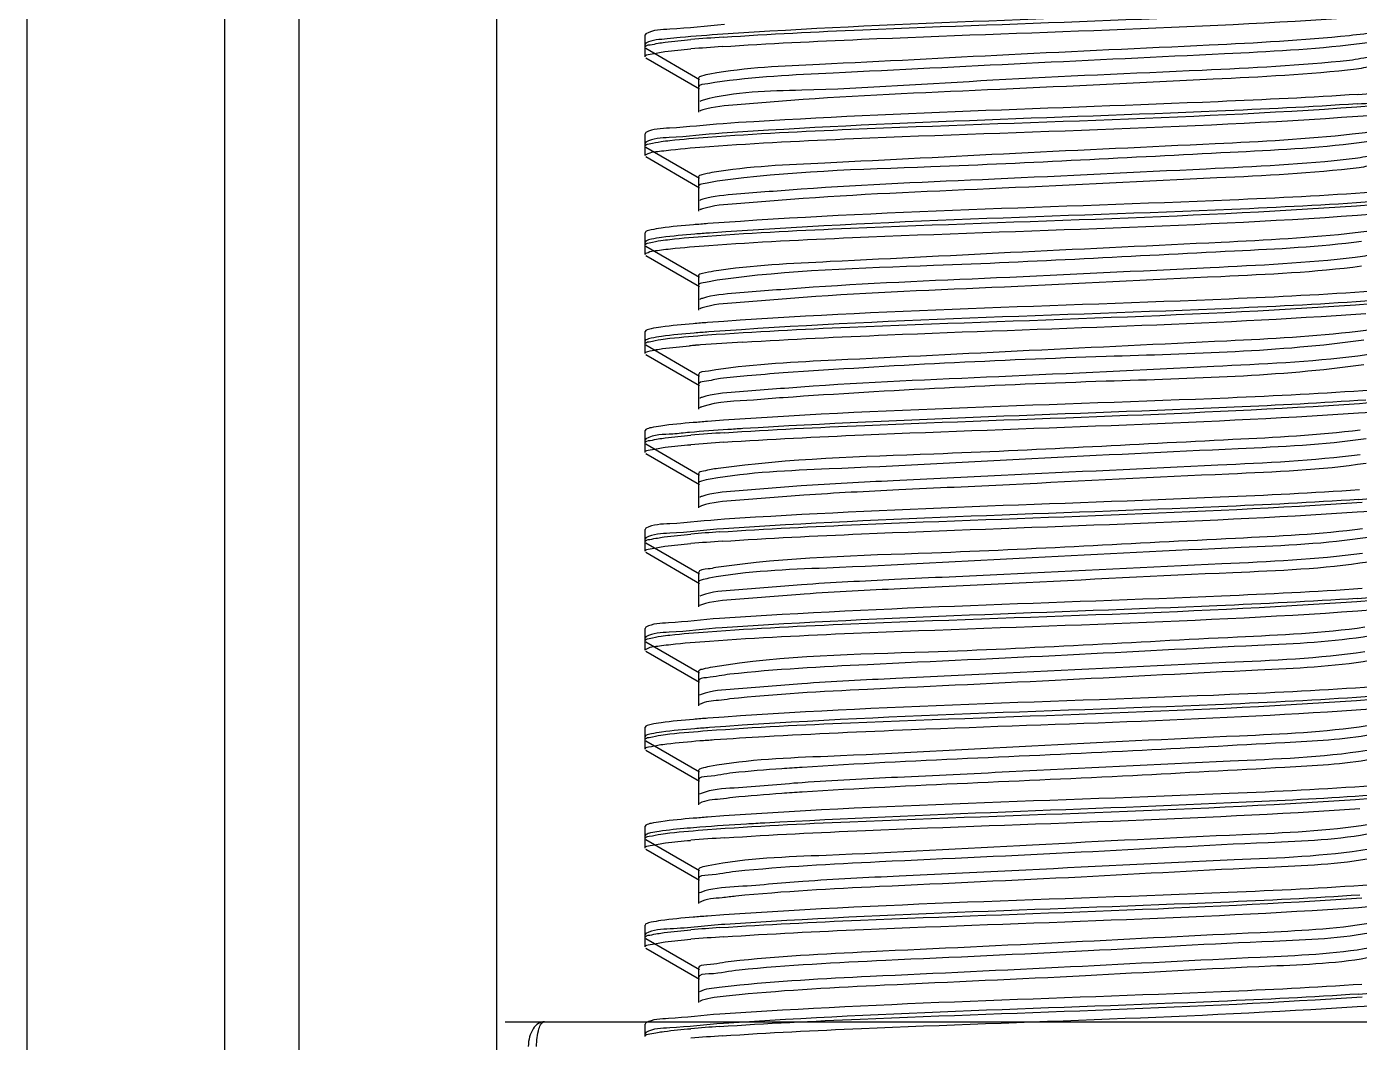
# Model space of a CAD drawing. Extents: x -427546 to -314919, y 698702 to 968782.
# Drawn here: x -415004.5 to -414804, y 912495.5 to 912648.3 of the extents above; entities that cross this region are included whole.
import ezdxf

# ---------------------------------------------------------------- set-up
doc = ezdxf.new("R2010")
doc.units = 0
doc.header["$LTSCALE"] = 1000
doc.header["$MEASUREMENT"] = 0
doc.layers.get('0').update_dxf_attribs({"linetype": 'CONTINUOUS'})

msp = doc.modelspace()

# ---------------------------------------------------------------- linework, layer by layer
at = {"linetype": 'CONTINUOUS'}
for p, q in [((-415004.48, 912764.98), (-415004.48, 909801.84)), ((-414974.72, 912764.98), (-414974.72, 909801.84)), ((-414963.55, 912764.98), (-414963.55, 909801.84)), ((-414933.79, 912764.98), (-414933.79, 909801.84)), ((-414911.32, 912647.23), (-414911.46, 912647.07)), ((-414911.46, 912645.21), (-414911.46, 912647.07)), ((-414911.46, 912645.21), (-414911.46, 912647.07)), ((-414911.32, 912645.81), (-414911.46, 912645.65)), ((-414911.46, 912643.78), (-414911.46, 912645.65)), ((-414911.46, 912643.78), (-414911.46, 912645.65)), ((-414911.32, 912645.05), (-414903.25, 912640.37)), ((-414911.32, 912643.62), (-414903.25, 912638.95)), ((-414903.41, 912640.56), (-414903.41, 912636.84)), ((-414903.41, 912639.13), (-414903.41, 912635.41)), ((-414911.32, 912632.35), (-414911.46, 912632.19)), ((-414911.46, 912630.33), (-414911.46, 912632.19)), ((-414911.46, 912630.33), (-414911.46, 912632.19)), ((-414911.32, 912630.93), (-414911.46, 912630.76)), ((-414911.46, 912628.9), (-414911.46, 912630.76)), ((-414911.46, 912628.9), (-414911.46, 912630.76)), ((-414911.32, 912630.16), (-414903.25, 912625.49)), ((-414911.32, 912628.74), (-414903.25, 912624.06)), ((-414903.41, 912625.68), (-414903.41, 912621.95)), ((-414903.41, 912624.25), (-414903.41, 912620.53)), ((-414911.32, 912617.47), (-414911.46, 912617.3)), ((-414911.46, 912615.44), (-414911.46, 912617.3)), ((-414911.46, 912615.44), (-414911.46, 912617.3)), ((-414911.32, 912616.04), (-414911.46, 912615.88)), ((-414911.46, 912614.02), (-414911.46, 912615.88)), ((-414911.46, 912614.02), (-414911.46, 912615.88)), ((-414911.32, 912615.28), (-414903.25, 912610.6)), ((-414911.32, 912613.86), (-414903.25, 912609.18)), ((-414903.41, 912610.79), (-414903.41, 912607.07)), ((-414903.41, 912609.37), (-414903.41, 912605.65)), ((-414911.32, 912602.58), (-414911.46, 912602.42)), ((-414911.46, 912600.56), (-414911.46, 912602.42)), ((-414911.46, 912600.56), (-414911.46, 912602.42)), ((-414911.32, 912601.16), (-414911.46, 912601)), ((-414911.46, 912599.14), (-414911.46, 912601)), ((-414911.46, 912599.14), (-414911.46, 912601)), ((-414911.32, 912600.4), (-414903.25, 912595.72)), ((-414911.32, 912598.97), (-414903.25, 912594.3)), ((-414903.41, 912595.91), (-414903.41, 912592.19)), ((-414903.41, 912594.48), (-414903.41, 912590.76)), ((-414911.32, 912587.7), (-414911.46, 912587.54)), ((-414911.46, 912585.68), (-414911.46, 912587.54)), ((-414911.46, 912585.68), (-414911.46, 912587.54)), ((-414911.32, 912586.28), (-414911.46, 912586.11)), ((-414911.46, 912584.25), (-414911.46, 912586.11)), ((-414911.46, 912584.25), (-414911.46, 912586.11)), ((-414911.32, 912585.51), (-414903.25, 912580.84)), ((-414911.32, 912584.09), (-414903.25, 912579.41)), ((-414903.41, 912581.03), (-414903.41, 912577.31)), ((-414903.41, 912579.6), (-414903.41, 912575.88)), ((-414902.96, 912576.19), (-414903.25, 912576.07)), ((-414911.32, 912572.82), (-414911.46, 912572.65)), ((-414911.46, 912570.79), (-414911.46, 912572.65)), ((-414911.46, 912570.79), (-414911.46, 912572.65)), ((-414911.32, 912571.39), (-414911.46, 912571.23)), ((-414911.46, 912569.37), (-414911.46, 912571.23)), ((-414911.46, 912569.37), (-414911.46, 912571.23)), ((-414911.32, 912570.63), (-414903.25, 912565.95)), ((-414911.32, 912569.21), (-414903.25, 912564.53)), ((-414903.41, 912566.14), (-414903.41, 912562.42)), ((-414903.41, 912564.72), (-414903.41, 912561)), ((-414902.98, 912561.3), (-414903.25, 912561.19)), ((-414902.98, 912562.73), (-414903.24, 912562.61)), ((-414911.32, 912557.93), (-414911.46, 912557.77)), ((-414911.46, 912555.91), (-414911.46, 912557.77)), ((-414911.46, 912555.91), (-414911.46, 912557.77)), ((-414911.32, 912556.51), (-414911.46, 912556.35)), ((-414911.46, 912554.49), (-414911.46, 912556.35)), ((-414911.46, 912554.49), (-414911.46, 912556.35)), ((-414911.32, 912555.75), (-414903.25, 912551.07)), ((-414911.32, 912554.32), (-414903.25, 912549.65)), ((-414903.41, 912551.26), (-414903.41, 912547.54)), ((-414903.41, 912549.84), (-414903.41, 912546.12)), ((-414903.01, 912547.83), (-414903.25, 912547.73)), ((-414911.32, 912543.05), (-414911.46, 912542.89)), ((-414911.46, 912541.03), (-414911.46, 912542.89)), ((-414911.46, 912541.03), (-414911.46, 912542.89)), ((-414911.32, 912541.63), (-414911.46, 912541.46)), ((-414911.46, 912539.6), (-414911.46, 912541.46)), ((-414911.46, 912539.6), (-414911.46, 912541.46)), ((-414911.32, 912540.86), (-414903.25, 912536.19)), ((-414911.32, 912539.44), (-414903.25, 912534.76)), ((-414903.41, 912536.38), (-414903.41, 912532.66)), ((-414903.41, 912534.95), (-414903.41, 912531.23)), ((-414903.03, 912532.94), (-414903.25, 912532.84)), ((-414911.32, 912528.17), (-414911.46, 912528.01)), ((-414911.46, 912526.15), (-414911.46, 912528.01)), ((-414911.46, 912526.15), (-414911.46, 912528.01)), ((-414911.32, 912526.74), (-414911.46, 912526.58)), ((-414911.46, 912524.72), (-414911.46, 912526.58)), ((-414911.46, 912524.72), (-414911.46, 912526.58)), ((-414911.32, 912525.98), (-414903.25, 912521.31)), ((-414911.32, 912524.56), (-414903.25, 912519.88)), ((-414903.41, 912521.49), (-414903.41, 912517.77)), ((-414903.41, 912520.07), (-414903.41, 912516.35)), ((-414903.06, 912518.05), (-414903.25, 912517.96)), ((-414911.32, 912513.29), (-414911.46, 912513.12)), ((-414911.46, 912511.26), (-414911.46, 912513.12)), ((-414911.46, 912511.26), (-414911.46, 912513.12)), ((-414911.32, 912511.86), (-414911.46, 912511.7)), ((-414911.46, 912509.84), (-414911.46, 912511.7)), ((-414911.46, 912509.84), (-414911.46, 912511.7)), ((-414911.32, 912511.1), (-414903.25, 912506.42)), ((-414911.32, 912509.67), (-414903.25, 912505)), ((-414903.41, 912506.61), (-414903.41, 912502.89)), ((-414903.41, 912505.19), (-414903.41, 912501.47)), ((-414932.48, 912498.57), (-414771.38, 912498.57)), ((-414911.32, 912498.4), (-414911.46, 912498.24)), ((-414911.46, 912496.38), (-414911.46, 912498.24)), ((-414911.46, 912496.38), (-414911.46, 912498.24)), ((-414911.32, 912496.98), (-414911.46, 912496.82))]:
    msp.add_line(p, q, dxfattribs=at)
for centre, radius, start, end in [((-414882.44, 912382.65), 264.63, 93.7453, 94.7999), ((-414882.61, 912383.45), 262.41, 93.7678, 94.8005), ((-414821.52, 912903.29), 265.75, 273.7335, 274.8002), ((-414821.68, 912903.93), 267.82, 273.7127, 274.7998), ((-414888.93, 912416.55), 184.4, 94.6411, 94.9251), ((-414886.15, 912382.48), 218.59, 94.4537, 94.6434), ((-414875.02, 912233.75), 367.73, 93.3852, 94.3833), ((-414882.17, 912319.78), 267.98, 93.7117, 94.7991), ((-414882.34, 912320.48), 265.85, 93.7331, 94.7996), ((-414821.42, 912841.15), 264.56, 273.7456, 274.8005), ((-414883.17, 912317.54), 255.31, 93.8394, 94.8036), ((-414882.6, 912308.92), 262.52, 93.7667, 94.8004), ((-414821.67, 912829.42), 267.72, 273.7137, 274.7998), ((-414882.08, 912257.67), 269.15, 93.7001, 94.7988), ((-414882.33, 912245.96), 265.96, 93.732, 94.7995), ((-414883.11, 912257.25), 256.06, 93.8313, 94.8034), ((-414821.41, 912766.63), 264.45, 273.7466, 274.8005), ((-414883.17, 912243.09), 255.34, 93.839, 94.8036), ((-414882.59, 912234.39), 262.63, 93.7656, 94.8004)]:
    msp.add_arc(centre, radius, start, end, dxfattribs=at)
for points, knots in [([(-414803.45, 912651.62), (-414810.43, 912651.14), (-414842.53, 912649.59), (-414874.66, 912648.83), (-414899.74, 912647.16)], [0, 0, 0, 0, 0.217709, 1, 1, 1, 1]), ([(-414899.72, 912646.72), (-414892.72, 912647.19), (-414860.89, 912648.72), (-414829.01, 912649.48), (-414804.21, 912651.13)], [0, 0, 0, 0, 0.220122, 1, 1, 1, 1]), ([(-414899.86, 912645.29), (-414892.88, 912645.76), (-414861.04, 912647.29), (-414829.16, 912648.06), (-414804.34, 912649.7)], [0, 0, 0, 0, 0.219436, 1, 1, 1, 1]), ([(-414899.53, 912648.6), (-414902.26, 912648.41), (-414906.09, 912647.88), (-414910.26, 912647.84), (-414911.32, 912647.23)], [0, 0, 0, 0, 0.691379, 1, 1, 1, 1]), ([(-414800.62, 912647.81), (-414800.8, 912647.71), (-414802.42, 912647.24), (-414804.07, 912647.09), (-414805.51, 912646.94)], [0, 0, 0, 0, 0.126652, 1, 1, 1, 1]), ([(-414911.46, 912645.21), (-414911.46, 912645.49), (-414909.96, 912645.66), (-414909.21, 912645.87), (-414908.45, 912645.97)], [0, 0, 0, 0, 0.27078, 1, 1, 1, 1]), ([(-414906.16, 912646.65), (-414906.82, 912646.59), (-414908.52, 912646.35), (-414910.38, 912646.35), (-414911.32, 912645.81)], [0, 0, 0, 0, 0.378636, 1, 1, 1, 1]), ([(-414805.51, 912646.94), (-414812.51, 912646.2), (-414829.61, 912645.33), (-414856.19, 912644.14), (-414881.2, 912642.74), (-414896.26, 912642.15), (-414901.69, 912641.17)], [0, 0, 0, 0, 0.219121, 0.532661, 0.828235, 1, 1, 1, 1]), ([(-414804.43, 912645.64), (-414811.02, 912644.85), (-414827.61, 912644.02), (-414853.86, 912642.79), (-414879.39, 912641.47), (-414895.06, 912640.76), (-414900.95, 912639.87)], [0, 0, 0, 0, 0.206117, 0.514731, 0.815242, 1, 1, 1, 1]), ([(-414800.62, 912646.39), (-414800.77, 912646.3), (-414802.02, 912645.91), (-414803.31, 912645.77), (-414804.43, 912645.64)], [0, 0, 0, 0, 0.133308, 1, 1, 1, 1]), ([(-414911.46, 912643.78), (-414911.46, 912644.06), (-414909.98, 912644.24), (-414909.23, 912644.44), (-414908.48, 912644.54)], [0, 0, 0, 0, 0.27093, 1, 1, 1, 1]), ([(-414805.51, 912643.22), (-414812.86, 912642.44), (-414830.75, 912641.53), (-414858.26, 912640.44), (-414883.14, 912638.63), (-414897.92, 912638.57), (-414902.7, 912637.23)], [0, 0, 0, 0, 0.227626, 0.551567, 0.846917, 1, 1, 1, 1]), ([(-414800.46, 912644.28), (-414800.45, 912643.82), (-414803.04, 912643.73), (-414804.25, 912643.35), (-414805.51, 912643.22)], [0, 0, 0, 0, 0.266577, 1, 1, 1, 1]), ([(-414901.69, 912641.17), (-414902.12, 912641.09), (-414902.61, 912640.98), (-414903.41, 912640.73), (-414903.41, 912640.56)], [0, 0, 0, 0, 0.713758, 1, 1, 1, 1]), ([(-414804.43, 912641.92), (-414811.59, 912641.06), (-414829.52, 912640.24), (-414857.25, 912638.83), (-414881.18, 912637.89), (-414896.02, 912636.66), (-414901.12, 912636.28), (-414902.79, 912635.78)], [0, 0, 0, 0, 0.219547, 0.545427, 0.845963, 0.946941, 1, 1, 1, 1]), ([(-414800.46, 912642.85), (-414800.45, 912642.49), (-414802.46, 912642.32), (-414803.43, 912642.04), (-414804.43, 912641.92)], [0, 0, 0, 0, 0.269457, 1, 1, 1, 1]), ([(-414900.95, 912639.87), (-414901.3, 912639.82), (-414902, 912639.62), (-414903.41, 912639.63), (-414903.41, 912639.13)], [0, 0, 0, 0, 0.420827, 1, 1, 1, 1]), ([(-414902.7, 912637.23), (-414902.81, 912637.2), (-414902.99, 912637.14), (-414903.17, 912637.07), (-414903.24, 912637.03)], [0, 0, 0, 0, 0.576078, 1, 1, 1, 1]), ([(-414804.21, 912638.11), (-414811.22, 912637.64), (-414843.06, 912636.12), (-414874.93, 912635.35), (-414899.72, 912633.7)], [0, 0, 0, 0, 0.220491, 1, 1, 1, 1]), ([(-414902.79, 912635.78), (-414902.88, 912635.75), (-414903.03, 912635.7), (-414903.18, 912635.64), (-414903.24, 912635.6)], [0, 0, 0, 0, 0.568763, 1, 1, 1, 1]), ([(-414902.01, 912631.68), (-414894.84, 912632.21), (-414861.47, 912633.83), (-414828.06, 912634.49), (-414801.91, 912636.41)], [0, 0, 0, 0, 0.215151, 1, 1, 1, 1]), ([(-414804.34, 912636.68), (-414811.37, 912636.21), (-414843.21, 912634.69), (-414875.09, 912633.93), (-414899.86, 912632.27)], [0, 0, 0, 0, 0.221162, 1, 1, 1, 1]), ([(-414899.72, 912633.7), (-414902.41, 912633.52), (-414906.17, 912633), (-414910.28, 912632.95), (-414911.32, 912632.35)], [0, 0, 0, 0, 0.691083, 1, 1, 1, 1]), ([(-414901.74, 912630.27), (-414894.54, 912630.8), (-414861.22, 912632.42), (-414827.85, 912633.07), (-414801.78, 912635)], [0, 0, 0, 0, 0.216514, 1, 1, 1, 1]), ([(-414899.86, 912632.27), (-414902.51, 912632.09), (-414906.23, 912631.57), (-414910.29, 912631.52), (-414911.32, 912630.93)], [0, 0, 0, 0, 0.690878, 1, 1, 1, 1]), ([(-414909.05, 912631), (-414908.61, 912631.07), (-414906.26, 912631.35), (-414903.91, 912631.54), (-414902.01, 912631.68)], [0, 0, 0, 0, 0.191293, 1, 1, 1, 1]), ([(-414805.07, 912632.11), (-414811.92, 912631.34), (-414828.82, 912630.49), (-414855.28, 912629.29), (-414880.5, 912627.92), (-414895.8, 912627.27), (-414901.41, 912626.34)], [0, 0, 0, 0, 0.214024, 0.525633, 0.823144, 1, 1, 1, 1]), ([(-414800.62, 912632.93), (-414800.79, 912632.83), (-414802.26, 912632.39), (-414803.76, 912632.25), (-414805.07, 912632.11)], [0, 0, 0, 0, 0.129068, 1, 1, 1, 1]), ([(-414800.62, 912631.5), (-414800.76, 912631.42), (-414801.88, 912631.06), (-414803.04, 912630.93), (-414804.04, 912630.8)], [0, 0, 0, 0, 0.136277, 1, 1, 1, 1]), ([(-414911.46, 912630.33), (-414911.46, 912630.56), (-414910.28, 912630.76), (-414909.66, 912630.92), (-414909.05, 912631)], [0, 0, 0, 0, 0.274521, 1, 1, 1, 1]), ([(-414911.46, 912628.9), (-414911.46, 912628.98), (-414910.57, 912629.54), (-414909.76, 912629.48), (-414908.97, 912629.59)], [0, 0, 0, 0, 0.088744, 1, 1, 1, 1]), ([(-414908.97, 912629.59), (-414908.51, 912629.65), (-414906.11, 912629.94), (-414903.69, 912630.13), (-414901.74, 912630.27)], [0, 0, 0, 0, 0.191581, 1, 1, 1, 1]), ([(-414804.04, 912630.8), (-414810.47, 912630), (-414831.99, 912628.97), (-414864.14, 912627.15), (-414889.98, 912626.54), (-414900.62, 912625.03)], [0, 0, 0, 0, 0.201056, 0.666821, 1, 1, 1, 1]), ([(-414800.46, 912629.4), (-414800.45, 912628.97), (-414802.81, 912628.85), (-414803.92, 912628.51), (-414805.07, 912628.39)], [0, 0, 0, 0, 0.267461, 1, 1, 1, 1]), ([(-414804.04, 912627.08), (-414811.13, 912626.19), (-414829.08, 912625.39), (-414856.94, 912623.95), (-414881.1, 912623.02), (-414896.06, 912621.77), (-414901.19, 912621.4), (-414902.84, 912620.88)], [0, 0, 0, 0, 0.216518, 0.543489, 0.846138, 0.947455, 1, 1, 1, 1]), ([(-414805.07, 912628.39), (-414812.37, 912627.57), (-414830.33, 912626.72), (-414857.95, 912625.35), (-414881.55, 912624.4), (-414896.13, 912623.2), (-414901.13, 912622.81), (-414902.78, 912622.32)], [0, 0, 0, 0, 0.225031, 0.550356, 0.847666, 0.947393, 1, 1, 1, 1]), ([(-414800.46, 912627.97), (-414800.45, 912627.64), (-414802.25, 912627.44), (-414803.14, 912627.2), (-414804.04, 912627.08)], [0, 0, 0, 0, 0.270956, 1, 1, 1, 1]), ([(-414901.41, 912626.34), (-414901.92, 912626.25), (-414902.46, 912626.12), (-414903.41, 912625.88), (-414903.41, 912625.68)], [0, 0, 0, 0, 0.71758, 1, 1, 1, 1]), ([(-414900.62, 912625.03), (-414901.32, 912624.93), (-414902.04, 912624.75), (-414903.41, 912624.52), (-414903.41, 912624.25)], [0, 0, 0, 0, 0.724776, 1, 1, 1, 1]), ([(-414801.91, 912623.39), (-414809.09, 912622.86), (-414842.46, 912621.23), (-414875.87, 912620.58), (-414902.01, 912618.66)], [0, 0, 0, 0, 0.215501, 1, 1, 1, 1]), ([(-414902.78, 912622.32), (-414902.87, 912622.3), (-414903.03, 912622.25), (-414903.18, 912622.18), (-414903.24, 912622.14)], [0, 0, 0, 0, 0.569563, 1, 1, 1, 1]), ([(-414902.04, 912616.79), (-414894.88, 912617.32), (-414861.54, 912618.95), (-414828.14, 912619.61), (-414802, 912621.52)], [0, 0, 0, 0, 0.214864, 1, 1, 1, 1]), ([(-414801.78, 912621.97), (-414808.92, 912621.45), (-414842.24, 912619.82), (-414875.61, 912619.15), (-414901.74, 912617.25)], [0, 0, 0, 0, 0.21445, 1, 1, 1, 1]), ([(-414902.84, 912620.88), (-414902.92, 912620.86), (-414903.06, 912620.81), (-414903.19, 912620.75), (-414903.24, 912620.72)], [0, 0, 0, 0, 0.563943, 1, 1, 1, 1]), ([(-414901.87, 912615.38), (-414894.68, 912615.91), (-414861.33, 912617.53), (-414827.93, 912618.19), (-414801.83, 912620.11)], [0, 0, 0, 0, 0.21591, 1, 1, 1, 1]), ([(-414909.05, 912617.98), (-414909.55, 912617.91), (-414910.31, 912617.78), (-414911.08, 912617.6), (-414911.32, 912617.47)], [0, 0, 0, 0, 0.643041, 1, 1, 1, 1]), ([(-414902.01, 912618.66), (-414902.73, 912618.6), (-414905.08, 912618.42), (-414907.44, 912618.21), (-414909.05, 912617.98)], [0, 0, 0, 0, 0.307527, 1, 1, 1, 1]), ([(-414901.74, 912617.25), (-414902.48, 912617.2), (-414904.9, 912617.01), (-414907.31, 912616.8), (-414908.97, 912616.57)], [0, 0, 0, 0, 0.307193, 1, 1, 1, 1]), ([(-414804.65, 912617.27), (-414811.34, 912616.49), (-414828.04, 912615.66), (-414854.37, 912614.43), (-414879.79, 912613.09), (-414895.33, 912612.4), (-414901.12, 912611.5)], [0, 0, 0, 0, 0.208942, 0.518626, 0.818065, 1, 1, 1, 1]), ([(-414800.62, 912618.05), (-414800.77, 912617.95), (-414802.1, 912617.55), (-414803.47, 912617.41), (-414804.65, 912617.27)], [0, 0, 0, 0, 0.131751, 1, 1, 1, 1]), ([(-414911.46, 912615.44), (-414911.46, 912615.67), (-414910.29, 912615.87), (-414909.67, 912616.03), (-414909.06, 912616.12)], [0, 0, 0, 0, 0.27458, 1, 1, 1, 1]), ([(-414908.97, 912616.57), (-414909.49, 912616.5), (-414910.27, 912616.36), (-414911.07, 912616.18), (-414911.32, 912616.04)], [0, 0, 0, 0, 0.644396, 1, 1, 1, 1]), ([(-414909.06, 912616.12), (-414908.62, 912616.18), (-414906.28, 912616.47), (-414903.93, 912616.65), (-414902.04, 912616.79)], [0, 0, 0, 0, 0.191288, 1, 1, 1, 1]), ([(-414909, 912614.7), (-414908.55, 912614.77), (-414906.18, 912615.05), (-414903.79, 912615.24), (-414901.87, 912615.38)], [0, 0, 0, 0, 0.19155, 1, 1, 1, 1]), ([(-414803.67, 912615.97), (-414810, 912615.13), (-414831.51, 912614.13), (-414863.78, 912612.28), (-414889.83, 912611.68), (-414900.6, 912610.15)], [0, 0, 0, 0, 0.197391, 0.664053, 1, 1, 1, 1]), ([(-414911.46, 912614.02), (-414911.46, 912614.1), (-414910.59, 912614.65), (-414909.78, 912614.59), (-414909, 912614.7)], [0, 0, 0, 0, 0.088999, 1, 1, 1, 1]), ([(-414804.65, 912613.55), (-414811.89, 912612.71), (-414829.9, 912611.87), (-414857.66, 912610.47), (-414881.5, 912609.54), (-414896.2, 912608.3), (-414901.22, 912607.93), (-414902.84, 912607.42)], [0, 0, 0, 0, 0.222247, 0.54883, 0.84818, 0.948106, 1, 1, 1, 1]), ([(-414800.46, 912614.51), (-414800.45, 912614.12), (-414802.58, 912613.97), (-414803.6, 912613.67), (-414804.65, 912613.55)], [0, 0, 0, 0, 0.26872, 1, 1, 1, 1]), ([(-414901.12, 912611.5), (-414901.69, 912611.41), (-414902.31, 912611.26), (-414903.41, 912611.02), (-414903.41, 912610.79)], [0, 0, 0, 0, 0.72077, 1, 1, 1, 1]), ([(-414803.67, 912612.25), (-414810.68, 912611.32), (-414828.64, 912610.54), (-414856.61, 912609.07), (-414881, 912608.16), (-414896.09, 912606.87), (-414901.24, 912606.52), (-414902.89, 912605.98)], [0, 0, 0, 0, 0.213335, 0.5413, 0.846112, 0.947854, 1, 1, 1, 1]), ([(-414900.6, 912610.15), (-414901.3, 912610.05), (-414902.03, 912609.87), (-414903.41, 912609.64), (-414903.41, 912609.37)], [0, 0, 0, 0, 0.724921, 1, 1, 1, 1]), ([(-414902.84, 912607.42), (-414902.92, 912607.4), (-414903.06, 912607.35), (-414903.19, 912607.29), (-414903.24, 912607.26)], [0, 0, 0, 0, 0.563695, 1, 1, 1, 1]), ([(-414802, 912608.5), (-414809.19, 912607.97), (-414842.53, 912606.35), (-414875.93, 912605.69), (-414902.04, 912603.77)], [0, 0, 0, 0, 0.215909, 1, 1, 1, 1]), ([(-414801.82, 912607.09), (-414808.98, 912606.56), (-414842.33, 912604.93), (-414875.72, 912604.27), (-414901.87, 912602.36)], [0, 0, 0, 0, 0.214858, 1, 1, 1, 1]), ([(-414902.89, 912605.98), (-414902.96, 912605.96), (-414903.08, 912605.92), (-414903.2, 912605.86), (-414903.24, 912605.84)], [0, 0, 0, 0, 0.559588, 1, 1, 1, 1]), ([(-414902.08, 912601.91), (-414894.94, 912602.43), (-414861.62, 912604.06), (-414828.25, 912604.73), (-414802.12, 912606.63)], [0, 0, 0, 0, 0.214461, 1, 1, 1, 1]), ([(-414896.73, 912600.84), (-414889.49, 912601.28), (-414858.25, 912602.74), (-414826.98, 912603.47), (-414803.02, 912605.14)], [0, 0, 0, 0, 0.231984, 1, 1, 1, 1]), ([(-414909.06, 912603.1), (-414909.55, 912603.03), (-414910.31, 912602.89), (-414911.08, 912602.72), (-414911.32, 912602.58)], [0, 0, 0, 0, 0.64291, 1, 1, 1, 1]), ([(-414902.04, 912603.77), (-414902.76, 912603.72), (-414905.1, 912603.53), (-414907.45, 912603.32), (-414909.06, 912603.1)], [0, 0, 0, 0, 0.307541, 1, 1, 1, 1]), ([(-414800.62, 912603.16), (-414800.76, 912603.08), (-414801.95, 912602.7), (-414803.19, 912602.56), (-414804.25, 912602.44)], [0, 0, 0, 0, 0.134595, 1, 1, 1, 1]), ([(-414911.46, 912600.56), (-414911.46, 912600.79), (-414910.29, 912600.99), (-414909.67, 912601.15), (-414909.07, 912601.23)], [0, 0, 0, 0, 0.274663, 1, 1, 1, 1]), ([(-414909, 912601.68), (-414909.51, 912601.61), (-414910.28, 912601.47), (-414911.08, 912601.3), (-414911.32, 912601.16)], [0, 0, 0, 0, 0.643866, 1, 1, 1, 1]), ([(-414909.07, 912601.23), (-414908.63, 912601.3), (-414906.3, 912601.58), (-414903.97, 912601.77), (-414902.08, 912601.91)], [0, 0, 0, 0, 0.191269, 1, 1, 1, 1]), ([(-414901.87, 912602.36), (-414902.6, 912602.31), (-414904.98, 912602.12), (-414907.36, 912601.91), (-414909, 912601.68)], [0, 0, 0, 0, 0.307247, 1, 1, 1, 1]), ([(-414804.25, 912602.44), (-414810.78, 912601.64), (-414827.27, 912600.82), (-414853.45, 912599.58), (-414879.07, 912598.27), (-414894.84, 912597.54), (-414900.8, 912596.67)], [0, 0, 0, 0, 0.203871, 0.511633, 0.812997, 1, 1, 1, 1]), ([(-414803.32, 912601.13), (-414816.15, 912599.34), (-414845.4, 912598.77), (-414874.5, 912597.32), (-414890.67, 912596.19)], [0, 0, 0, 0, 0.444316, 1, 1, 1, 1]), ([(-414911.46, 912599.14), (-414911.46, 912599.31), (-414910.66, 912599.52), (-414910.19, 912599.63), (-414909.76, 912599.7)], [0, 0, 0, 0, 0.282211, 1, 1, 1, 1]), ([(-414909.76, 912599.7), (-414909.45, 912599.76), (-414907.79, 912600), (-414906.11, 912600.15), (-414904.76, 912600.27)], [0, 0, 0, 0, 0.190526, 1, 1, 1, 1]), ([(-414800.46, 912599.63), (-414800.45, 912599.28), (-414802.37, 912599.1), (-414803.3, 912598.83), (-414804.25, 912598.71)], [0, 0, 0, 0, 0.270092, 1, 1, 1, 1]), ([(-414804.25, 912598.71), (-414811.43, 912597.84), (-414829.46, 912597.02), (-414857.35, 912595.59), (-414881.43, 912594.67), (-414896.24, 912593.4), (-414901.29, 912593.05), (-414902.9, 912592.52)], [0, 0, 0, 0, 0.21928, 0.546995, 0.848437, 0.948667, 1, 1, 1, 1]), ([(-414803.32, 912597.41), (-414816.15, 912595.62), (-414845.4, 912595.05), (-414874.5, 912593.6), (-414890.67, 912592.47)], [0, 0, 0, 0, 0.444316, 1, 1, 1, 1]), ([(-414900.8, 912596.67), (-414901.18, 912596.61), (-414901.92, 912596.4), (-414903.41, 912596.43), (-414903.41, 912595.91)], [0, 0, 0, 0, 0.421419, 1, 1, 1, 1]), ([(-414890.67, 912596.19), (-414892.48, 912596.06), (-414895.55, 912595.81), (-414899.79, 912595.46), (-414901.78, 912595.01), (-414903.41, 912594.8), (-414903.41, 912594.48)], [0, 0, 0, 0, 0.421295, 0.734581, 0.927904, 1, 1, 1, 1]), ([(-414802.12, 912593.61), (-414809.32, 912593.08), (-414842.64, 912591.46), (-414876.01, 912590.81), (-414902.08, 912588.89)], [0, 0, 0, 0, 0.216509, 1, 1, 1, 1]), ([(-414902.93, 912591.09), (-414902.99, 912591.07), (-414903.1, 912591.03), (-414903.2, 912590.98), (-414903.25, 912590.95)], [0, 0, 0, 0, 0.555805, 1, 1, 1, 1]), ([(-414902.9, 912592.52), (-414902.96, 912592.5), (-414903.08, 912592.46), (-414903.2, 912592.4), (-414903.24, 912592.38)], [0, 0, 0, 0, 0.558418, 1, 1, 1, 1]), ([(-414890.67, 912592.47), (-414892.17, 912592.36), (-414896.24, 912591.97), (-414900.45, 912591.92), (-414902.93, 912591.09)], [0, 0, 0, 0, 0.365224, 1, 1, 1, 1]), ([(-414899.52, 912587.2), (-414892.49, 912587.67), (-414860.65, 912589.19), (-414828.77, 912589.95), (-414804.01, 912591.61)], [0, 0, 0, 0, 0.221183, 1, 1, 1, 1]), ([(-414803.02, 912592.12), (-414809.62, 912591.66), (-414840.86, 912590.13), (-414872.13, 912589.3), (-414896.73, 912587.82)], [0, 0, 0, 0, 0.211795, 1, 1, 1, 1]), ([(-414804.14, 912590.18), (-414801.45, 912590.36), (-414797.69, 912590.88), (-414793.59, 912590.93), (-414792.54, 912591.53)], [0, 0, 0, 0, 0.691069, 1, 1, 1, 1]), ([(-414804.01, 912591.61), (-414801.35, 912591.79), (-414797.63, 912592.31), (-414793.58, 912592.36), (-414792.54, 912592.96)], [0, 0, 0, 0, 0.690867, 1, 1, 1, 1]), ([(-414899.65, 912585.77), (-414892.64, 912586.24), (-414860.8, 912587.76), (-414828.93, 912588.53), (-414804.14, 912590.18)], [0, 0, 0, 0, 0.220503, 1, 1, 1, 1]), ([(-414909.07, 912588.21), (-414909.56, 912588.14), (-414910.31, 912588.01), (-414911.08, 912587.84), (-414911.32, 912587.7)], [0, 0, 0, 0, 0.642729, 1, 1, 1, 1]), ([(-414904.76, 912587.25), (-414905.6, 912587.18), (-414907.77, 912586.88), (-414910.14, 912586.96), (-414911.32, 912586.28)], [0, 0, 0, 0, 0.383253, 1, 1, 1, 1]), ([(-414902.08, 912588.89), (-414902.79, 912588.83), (-414905.13, 912588.65), (-414907.47, 912588.44), (-414909.07, 912588.21)], [0, 0, 0, 0, 0.307562, 1, 1, 1, 1]), ([(-414896.73, 912587.82), (-414897.49, 912587.77), (-414900.16, 912587.6), (-414902.84, 912587.41), (-414904.76, 912587.25)], [0, 0, 0, 0, 0.281872, 1, 1, 1, 1]), ([(-414803.87, 912587.6), (-414810.23, 912586.78), (-414831.66, 912585.77), (-414863.82, 912583.95), (-414889.73, 912583.31), (-414900.47, 912581.83)], [0, 0, 0, 0, 0.198812, 0.663944, 1, 1, 1, 1]), ([(-414911.46, 912585.68), (-414911.46, 912585.96), (-414909.94, 912586.13), (-414909.18, 912586.34), (-414908.41, 912586.44)], [0, 0, 0, 0, 0.27058, 1, 1, 1, 1]), ([(-414911.46, 912584.25), (-414911.46, 912584.54), (-414909.95, 912584.71), (-414909.2, 912584.92), (-414908.44, 912585.01)], [0, 0, 0, 0, 0.270704, 1, 1, 1, 1]), ([(-414802.99, 912586.3), (-414809.35, 912585.35), (-414826.17, 912584.62), (-414853.1, 912583.3), (-414879.54, 912581.86), (-414895.75, 912581.27), (-414901.64, 912580.22)], [0, 0, 0, 0, 0.195338, 0.50968, 0.818636, 1, 1, 1, 1]), ([(-414803.87, 912583.88), (-414810.97, 912582.97), (-414829.01, 912582.16), (-414852.43, 912581.01), (-414873.33, 912580.01), (-414886.72, 912579.36), (-414896.27, 912578.5), (-414901.35, 912578.17), (-414902.94, 912577.62)], [0, 0, 0, 0, 0.216147, 0.544888, 0.708735, 0.848475, 0.949101, 1, 1, 1, 1]), ([(-414900.47, 912581.83), (-414901.21, 912581.73), (-414901.96, 912581.53), (-414903.41, 912581.31), (-414903.41, 912581.03)], [0, 0, 0, 0, 0.725745, 1, 1, 1, 1]), ([(-414802.99, 912582.58), (-414809.81, 912581.56), (-414827.75, 912580.85), (-414851.18, 912579.63), (-414872.49, 912578.63), (-414886.27, 912577.97), (-414896.1, 912577.08), (-414901.33, 912576.76), (-414902.96, 912576.19)], [0, 0, 0, 0, 0.206553, 0.536269, 0.702877, 0.845559, 0.948364, 1, 1, 1, 1]), ([(-414901.64, 912580.22), (-414902.08, 912580.15), (-414902.58, 912580.03), (-414903.41, 912579.78), (-414903.41, 912579.6)], [0, 0, 0, 0, 0.714864, 1, 1, 1, 1]), ([(-414902.94, 912577.62), (-414903, 912577.6), (-414903.1, 912577.57), (-414903.2, 912577.52), (-414903.24, 912577.49)], [0, 0, 0, 0, 0.553679, 1, 1, 1, 1]), ([(-414804.14, 912577.16), (-414811.14, 912576.69), (-414842.98, 912575.16), (-414874.85, 912574.4), (-414899.65, 912572.75)], [0, 0, 0, 0, 0.220112, 1, 1, 1, 1]), ([(-414804.01, 912578.59), (-414810.99, 912578.12), (-414842.82, 912576.59), (-414874.7, 912575.82), (-414899.52, 912574.18)], [0, 0, 0, 0, 0.219427, 1, 1, 1, 1]), ([(-414900.27, 912572.27), (-414893.21, 912572.75), (-414860.98, 912574.3), (-414828.72, 912575.05), (-414803.58, 912576.76)], [0, 0, 0, 0, 0.219129, 1, 1, 1, 1]), ([(-414899.85, 912570.87), (-414892.87, 912571.34), (-414861.03, 912572.87), (-414829.15, 912573.64), (-414804.33, 912575.29)], [0, 0, 0, 0, 0.21947, 1, 1, 1, 1]), ([(-414804.33, 912575.29), (-414801.6, 912575.47), (-414797.78, 912576), (-414793.6, 912576.04), (-414792.54, 912576.65)], [0, 0, 0, 0, 0.691359, 1, 1, 1, 1]), ([(-414899.52, 912574.18), (-414902.26, 912574), (-414906.08, 912573.47), (-414910.26, 912573.43), (-414911.32, 912572.82)], [0, 0, 0, 0, 0.691388, 1, 1, 1, 1]), ([(-414911.46, 912570.79), (-414911.46, 912571.06), (-414910.04, 912571.24), (-414909.32, 912571.44), (-414908.6, 912571.53)], [0, 0, 0, 0, 0.271578, 1, 1, 1, 1]), ([(-414899.65, 912572.75), (-414902.35, 912572.57), (-414906.14, 912572.04), (-414910.27, 912572), (-414911.32, 912571.39)], [0, 0, 0, 0, 0.691194, 1, 1, 1, 1]), ([(-414802.68, 912571.46), (-414808.99, 912570.46), (-414825.91, 912569.78), (-414853.06, 912568.42), (-414879.72, 912566.93), (-414896.04, 912566.41), (-414901.88, 912565.3)], [0, 0, 0, 0, 0.192978, 0.509549, 0.82079, 1, 1, 1, 1]), ([(-414803.51, 912572.76), (-414809.85, 912571.9), (-414831.51, 912570.92), (-414863.89, 912569.01), (-414890.08, 912568.48), (-414900.83, 912566.9)], [0, 0, 0, 0, 0.196859, 0.665778, 1, 1, 1, 1]), ([(-414911.46, 912569.37), (-414911.46, 912569.65), (-414909.97, 912569.82), (-414909.23, 912570.03), (-414908.48, 912570.12)], [0, 0, 0, 0, 0.270922, 1, 1, 1, 1]), ([(-414803.51, 912569.04), (-414810.52, 912568.09), (-414828.57, 912567.32), (-414852.04, 912566.14), (-414873.12, 912565.14), (-414886.66, 912564.49), (-414896.28, 912563.61), (-414901.39, 912563.29), (-414902.98, 912562.73)], [0, 0, 0, 0, 0.212866, 0.542542, 0.70756, 0.848323, 0.949425, 1, 1, 1, 1]), ([(-414802.68, 912567.74), (-414809.4, 912566.68), (-414827.32, 912566.01), (-414850.77, 912564.77), (-414872.25, 912563.76), (-414886.18, 912563.1), (-414896.09, 912562.19), (-414901.36, 912561.88), (-414902.98, 912561.3)], [0, 0, 0, 0, 0.202975, 0.533469, 0.701272, 0.84507, 0.948501, 1, 1, 1, 1]), ([(-414900.83, 912566.9), (-414901.21, 912566.84), (-414901.93, 912566.63), (-414903.41, 912566.66), (-414903.41, 912566.14)], [0, 0, 0, 0, 0.421141, 1, 1, 1, 1]), ([(-414901.88, 912565.3), (-414902.26, 912565.22), (-414902.7, 912565.12), (-414903.41, 912564.88), (-414903.41, 912564.72)], [0, 0, 0, 0, 0.71113, 1, 1, 1, 1]), ([(-414803.58, 912563.74), (-414810.63, 912563.26), (-414842.86, 912561.7), (-414875.13, 912560.96), (-414900.27, 912559.25)], [0, 0, 0, 0, 0.219054, 1, 1, 1, 1]), ([(-414902.01, 912557.26), (-414894.84, 912557.79), (-414861.47, 912559.42), (-414828.06, 912560.08), (-414801.91, 912562)], [0, 0, 0, 0, 0.215159, 1, 1, 1, 1]), ([(-414804.33, 912562.26), (-414811.36, 912561.8), (-414843.2, 912560.27), (-414875.08, 912559.51), (-414899.85, 912557.85)], [0, 0, 0, 0, 0.221129, 1, 1, 1, 1]), ([(-414900.27, 912559.25), (-414902.83, 912559.07), (-414906.41, 912558.58), (-414910.32, 912558.51), (-414911.32, 912557.93)], [0, 0, 0, 0, 0.690237, 1, 1, 1, 1]), ([(-414901.74, 912555.86), (-414894.53, 912556.38), (-414861.21, 912558), (-414827.85, 912558.66), (-414801.78, 912560.58)], [0, 0, 0, 0, 0.216534, 1, 1, 1, 1]), ([(-414899.85, 912557.85), (-414902.51, 912557.67), (-414906.23, 912557.16), (-414910.29, 912557.1), (-414911.32, 912556.51)], [0, 0, 0, 0, 0.690889, 1, 1, 1, 1]), ([(-414909.05, 912556.59), (-414908.61, 912556.65), (-414906.26, 912556.94), (-414903.91, 912557.12), (-414902.01, 912557.26)], [0, 0, 0, 0, 0.191293, 1, 1, 1, 1]), ([(-414803.17, 912557.93), (-414809.51, 912557.02), (-414831.46, 912556.08), (-414864.09, 912554.04), (-414890.58, 912553.68), (-414901.28, 912551.94)], [0, 0, 0, 0, 0.19541, 0.669181, 1, 1, 1, 1]), ([(-414911.46, 912555.91), (-414911.46, 912556.14), (-414910.28, 912556.34), (-414909.66, 912556.5), (-414909.05, 912556.59)], [0, 0, 0, 0, 0.27452, 1, 1, 1, 1]), ([(-414911.46, 912554.49), (-414911.46, 912554.56), (-414910.57, 912555.12), (-414909.76, 912555.06), (-414908.97, 912555.17)], [0, 0, 0, 0, 0.088736, 1, 1, 1, 1]), ([(-414908.97, 912555.17), (-414908.51, 912555.24), (-414906.11, 912555.53), (-414903.69, 912555.72), (-414901.74, 912555.86)], [0, 0, 0, 0, 0.191581, 1, 1, 1, 1]), ([(-414802.39, 912556.63), (-414807.96, 912555.68), (-414823.2, 912555.05), (-414848.38, 912553.67), (-414874.87, 912552.47), (-414891.82, 912551.61), (-414898.7, 912550.86)], [0, 0, 0, 0, 0.175715, 0.472791, 0.784833, 1, 1, 1, 1]), ([(-414803.17, 912554.21), (-414810.09, 912553.21), (-414828.12, 912552.48), (-414851.63, 912551.28), (-414872.9, 912550.26), (-414886.58, 912549.61), (-414896.28, 912548.71), (-414901.43, 912548.42), (-414903.01, 912547.83)], [0, 0, 0, 0, 0.209449, 0.539982, 0.706178, 0.848006, 0.949655, 1, 1, 1, 1]), ([(-414802.39, 912552.91), (-414807.96, 912551.96), (-414823.2, 912551.33), (-414848.38, 912549.95), (-414874.87, 912548.75), (-414891.82, 912547.89), (-414898.7, 912547.14)], [0, 0, 0, 0, 0.175715, 0.472791, 0.784833, 1, 1, 1, 1]), ([(-414901.28, 912551.94), (-414901.81, 912551.86), (-414902.39, 912551.72), (-414903.41, 912551.47), (-414903.41, 912551.26)], [0, 0, 0, 0, 0.719335, 1, 1, 1, 1]), ([(-414898.7, 912550.86), (-414899.87, 912550.73), (-414901, 912550.38), (-414903.41, 912550.27), (-414903.41, 912549.84)], [0, 0, 0, 0, 0.732679, 1, 1, 1, 1]), ([(-414801.91, 912548.97), (-414809.09, 912548.45), (-414842.46, 912546.82), (-414875.87, 912546.16), (-414902.01, 912544.24)], [0, 0, 0, 0, 0.215488, 1, 1, 1, 1]), ([(-414898.7, 912547.14), (-414899.27, 912547.07), (-414900.77, 912546.85), (-414902.41, 912546.79), (-414903.25, 912546.3)], [0, 0, 0, 0, 0.371503, 1, 1, 1, 1]), ([(-414902.04, 912542.38), (-414894.88, 912542.91), (-414861.53, 912544.53), (-414828.14, 912545.2), (-414801.99, 912547.11)], [0, 0, 0, 0, 0.214872, 1, 1, 1, 1]), ([(-414801.78, 912547.56), (-414808.92, 912547.03), (-414842.24, 912545.4), (-414875.6, 912544.74), (-414901.74, 912542.84)], [0, 0, 0, 0, 0.214435, 1, 1, 1, 1]), ([(-414893.44, 912541.5), (-414886.08, 912541.91), (-414855.71, 912543.29), (-414825.3, 912544), (-414802.32, 912545.66)], [0, 0, 0, 0, 0.242393, 1, 1, 1, 1]), ([(-414909.05, 912543.56), (-414909.55, 912543.49), (-414910.31, 912543.36), (-414911.08, 912543.19), (-414911.32, 912543.05)], [0, 0, 0, 0, 0.643044, 1, 1, 1, 1]), ([(-414902.01, 912544.24), (-414902.73, 912544.19), (-414905.08, 912544), (-414907.44, 912543.79), (-414909.05, 912543.56)], [0, 0, 0, 0, 0.307527, 1, 1, 1, 1]), ([(-414802.85, 912543.09), (-414809.2, 912542.12), (-414826.07, 912541.41), (-414853.1, 912540.07), (-414879.64, 912538.61), (-414895.9, 912538.05), (-414901.76, 912536.98)], [0, 0, 0, 0, 0.194375, 0.509802, 0.819766, 1, 1, 1, 1]), ([(-414911.46, 912541.03), (-414911.46, 912541.26), (-414910.29, 912541.46), (-414909.66, 912541.62), (-414909.06, 912541.7)], [0, 0, 0, 0, 0.274579, 1, 1, 1, 1]), ([(-414908.97, 912542.15), (-414909.49, 912542.08), (-414910.27, 912541.95), (-414911.07, 912541.77), (-414911.32, 912541.63)], [0, 0, 0, 0, 0.644412, 1, 1, 1, 1]), ([(-414909.36, 912540.23), (-414908.97, 912540.29), (-414906.93, 912540.56), (-414904.87, 912540.74), (-414903.21, 912540.87)], [0, 0, 0, 0, 0.190886, 1, 1, 1, 1]), ([(-414909.06, 912541.7), (-414908.62, 912541.77), (-414906.28, 912542.05), (-414903.93, 912542.24), (-414902.04, 912542.38)], [0, 0, 0, 0, 0.191288, 1, 1, 1, 1]), ([(-414901.74, 912542.84), (-414902.48, 912542.78), (-414904.9, 912542.6), (-414907.31, 912542.38), (-414908.97, 912542.15)], [0, 0, 0, 0, 0.307193, 1, 1, 1, 1]), ([(-414903.21, 912540.87), (-414902.5, 912540.92), (-414899.25, 912541.16), (-414895.99, 912541.36), (-414893.44, 912541.5)], [0, 0, 0, 0, 0.218088, 1, 1, 1, 1]), ([(-414802.12, 912541.79), (-414806.43, 912541), (-414818.48, 912540.41), (-414847.02, 912538.74), (-414871.26, 912537.91), (-414887.82, 912536.85)], [0, 0, 0, 0, 0.153234, 0.420019, 1, 1, 1, 1]), ([(-414911.46, 912539.6), (-414911.46, 912539.81), (-414910.45, 912540.02), (-414909.89, 912540.15), (-414909.36, 912540.23)], [0, 0, 0, 0, 0.277366, 1, 1, 1, 1]), ([(-414802.85, 912539.37), (-414809.66, 912538.33), (-414827.68, 912537.64), (-414851.22, 912536.41), (-414872.66, 912535.39), (-414886.49, 912534.74), (-414896.27, 912533.82), (-414901.46, 912533.54), (-414903.03, 912532.94)], [0, 0, 0, 0, 0.205905, 0.537229, 0.704613, 0.847545, 0.949803, 1, 1, 1, 1]), ([(-414901.76, 912536.98), (-414902.17, 912536.9), (-414902.64, 912536.79), (-414903.41, 912536.55), (-414903.41, 912536.38)], [0, 0, 0, 0, 0.713092, 1, 1, 1, 1]), ([(-414887.82, 912536.85), (-414888.84, 912536.78), (-414892.32, 912536.55), (-414895.8, 912536.28), (-414898.25, 912536.02)], [0, 0, 0, 0, 0.293033, 1, 1, 1, 1]), ([(-414802.12, 912538.07), (-414806.43, 912537.28), (-414818.48, 912536.69), (-414847.02, 912535.02), (-414871.26, 912534.19), (-414887.82, 912533.13)], [0, 0, 0, 0, 0.153234, 0.420019, 1, 1, 1, 1]), ([(-414898.25, 912536.02), (-414899.54, 912535.89), (-414900.76, 912535.5), (-414903.41, 912535.42), (-414903.41, 912534.95)], [0, 0, 0, 0, 0.734101, 1, 1, 1, 1]), ([(-414801.99, 912534.08), (-414809.18, 912533.56), (-414842.53, 912531.93), (-414875.93, 912531.28), (-414902.04, 912529.36)], [0, 0, 0, 0, 0.215892, 1, 1, 1, 1]), ([(-414887.82, 912533.13), (-414888.84, 912533.06), (-414892.32, 912532.83), (-414895.8, 912532.56), (-414898.25, 912532.3)], [0, 0, 0, 0, 0.293033, 1, 1, 1, 1]), ([(-414898.25, 912532.3), (-414898.88, 912532.23), (-414900.54, 912531.99), (-414902.33, 912531.95), (-414903.25, 912531.42)], [0, 0, 0, 0, 0.374132, 1, 1, 1, 1]), ([(-414902.07, 912527.49), (-414894.94, 912528.02), (-414861.62, 912529.65), (-414828.25, 912530.32), (-414802.12, 912532.21)], [0, 0, 0, 0, 0.214475, 1, 1, 1, 1]), ([(-414802.32, 912532.64), (-414808.55, 912532.19), (-414838.92, 912530.68), (-414869.32, 912529.81), (-414893.44, 912528.47)], [0, 0, 0, 0, 0.205332, 1, 1, 1, 1]), ([(-414902.04, 912529.36), (-414902.76, 912529.3), (-414905.1, 912529.12), (-414907.45, 912528.91), (-414909.06, 912528.68)], [0, 0, 0, 0, 0.307543, 1, 1, 1, 1]), ([(-414899.45, 912526.25), (-414892.4, 912526.72), (-414860.56, 912528.24), (-414828.69, 912529), (-414803.93, 912530.66)], [0, 0, 0, 0, 0.221562, 1, 1, 1, 1]), ([(-414911.46, 912526.15), (-414911.46, 912526.37), (-414910.29, 912526.57), (-414909.67, 912526.73), (-414909.07, 912526.82)], [0, 0, 0, 0, 0.27466, 1, 1, 1, 1]), ([(-414909.06, 912528.68), (-414909.55, 912528.61), (-414910.31, 912528.48), (-414911.08, 912528.31), (-414911.32, 912528.17)], [0, 0, 0, 0, 0.642912, 1, 1, 1, 1]), ([(-414909.36, 912527.21), (-414909.79, 912527.15), (-414910.44, 912527.03), (-414911.11, 912526.87), (-414911.32, 912526.74)], [0, 0, 0, 0, 0.637141, 1, 1, 1, 1]), ([(-414903.21, 912527.84), (-414903.84, 912527.79), (-414905.9, 912527.62), (-414907.95, 912527.43), (-414909.36, 912527.21)], [0, 0, 0, 0, 0.308217, 1, 1, 1, 1]), ([(-414909.07, 912526.82), (-414908.63, 912526.88), (-414906.3, 912527.17), (-414903.96, 912527.35), (-414902.07, 912527.49)], [0, 0, 0, 0, 0.191269, 1, 1, 1, 1]), ([(-414893.44, 912528.47), (-414894.35, 912528.42), (-414897.61, 912528.24), (-414900.87, 912528.03), (-414903.21, 912527.84)], [0, 0, 0, 0, 0.280579, 1, 1, 1, 1]), ([(-414802.55, 912528.26), (-414808.83, 912527.23), (-414825.77, 912526.57), (-414852.99, 912525.2), (-414879.74, 912523.69), (-414896.13, 912523.19), (-414901.95, 912522.06)], [0, 0, 0, 0, 0.191736, 0.509065, 0.821327, 1, 1, 1, 1]), ([(-414801.86, 912526.96), (-414807.07, 912525.93), (-414821.83, 912525.42), (-414846.56, 912523.96), (-414873.28, 912522.8), (-414890.61, 912521.91), (-414897.79, 912521.19)], [0, 0, 0, 0, 0.165505, 0.458699, 0.774611, 1, 1, 1, 1]), ([(-414911.46, 912524.72), (-414911.46, 912525.01), (-414909.93, 912525.18), (-414909.17, 912525.39), (-414908.4, 912525.48)], [0, 0, 0, 0, 0.270518, 1, 1, 1, 1]), ([(-414802.55, 912524.54), (-414809.25, 912523.44), (-414827.24, 912522.81), (-414850.79, 912521.54), (-414872.41, 912520.52), (-414886.39, 912519.87), (-414896.24, 912518.93), (-414901.49, 912518.67), (-414903.06, 912518.05)], [0, 0, 0, 0, 0.202243, 0.534298, 0.702881, 0.846954, 0.949881, 1, 1, 1, 1]), ([(-414801.87, 912523.23), (-414807.08, 912522.21), (-414821.84, 912521.7), (-414846.57, 912520.24), (-414873.29, 912519.08), (-414890.61, 912518.19), (-414897.79, 912517.47)], [0, 0, 0, 0, 0.165599, 0.458794, 0.774654, 1, 1, 1, 1]), ([(-414901.95, 912522.06), (-414902.32, 912521.99), (-414902.74, 912521.89), (-414903.41, 912521.65), (-414903.41, 912521.49)], [0, 0, 0, 0, 0.70978, 1, 1, 1, 1]), ([(-414897.79, 912521.19), (-414899.2, 912521.04), (-414900.52, 912520.62), (-414903.41, 912520.58), (-414903.41, 912520.07)], [0, 0, 0, 0, 0.7344, 1, 1, 1, 1]), ([(-414802.12, 912519.19), (-414809.32, 912518.67), (-414842.64, 912517.05), (-414876.01, 912516.39), (-414902.07, 912514.47)], [0, 0, 0, 0, 0.216489, 1, 1, 1, 1]), ([(-414897.79, 912517.47), (-414898.48, 912517.4), (-414900.29, 912517.13), (-414902.25, 912517.12), (-414903.25, 912516.54)], [0, 0, 0, 0, 0.375474, 1, 1, 1, 1]), ([(-414900.22, 912512.74), (-414893.17, 912513.22), (-414860.98, 912514.77), (-414828.74, 912515.52), (-414803.64, 912517.22)], [0, 0, 0, 0, 0.219209, 1, 1, 1, 1]), ([(-414803.93, 912517.64), (-414810.9, 912517.17), (-414842.74, 912515.64), (-414874.61, 912514.87), (-414899.45, 912513.23)], [0, 0, 0, 0, 0.219042, 1, 1, 1, 1]), ([(-414804.13, 912515.77), (-414801.45, 912515.95), (-414797.69, 912516.47), (-414793.59, 912516.52), (-414792.54, 912517.12)], [0, 0, 0, 0, 0.69106, 1, 1, 1, 1]), ([(-414899.64, 912511.36), (-414892.63, 912511.82), (-414860.79, 912513.35), (-414828.92, 912514.11), (-414804.13, 912515.77)], [0, 0, 0, 0, 0.220537, 1, 1, 1, 1]), ([(-414909.07, 912513.8), (-414909.56, 912513.73), (-414910.31, 912513.6), (-414911.08, 912513.42), (-414911.32, 912513.29)], [0, 0, 0, 0, 0.642736, 1, 1, 1, 1]), ([(-414899.45, 912513.23), (-414902.2, 912513.05), (-414906.05, 912512.51), (-414910.25, 912512.47), (-414911.32, 912511.86)], [0, 0, 0, 0, 0.691494, 1, 1, 1, 1]), ([(-414902.07, 912514.47), (-414902.79, 912514.42), (-414905.13, 912514.23), (-414907.47, 912514.02), (-414909.07, 912513.8)], [0, 0, 0, 0, 0.307562, 1, 1, 1, 1]), ([(-414802.26, 912513.42), (-414807.76, 912512.46), (-414822.9, 912511.85), (-414847.98, 912510.46), (-414874.52, 912509.27), (-414891.56, 912508.4), (-414898.5, 912507.65)], [0, 0, 0, 0, 0.173459, 0.469678, 0.782575, 1, 1, 1, 1]), ([(-414911.46, 912511.26), (-414911.46, 912511.53), (-414910.03, 912511.71), (-414909.31, 912511.91), (-414908.59, 912512)], [0, 0, 0, 0, 0.271515, 1, 1, 1, 1]), ([(-414801.63, 912512.12), (-414806.64, 912511.04), (-414821.17, 912510.61), (-414845.65, 912509.1), (-414872.48, 912507.96), (-414889.98, 912507.07), (-414897.31, 912506.35)], [0, 0, 0, 0, 0.160367, 0.451606, 0.769465, 1, 1, 1, 1]), ([(-414911.46, 912509.84), (-414911.46, 912510.12), (-414909.95, 912510.29), (-414909.2, 912510.5), (-414908.44, 912510.6)], [0, 0, 0, 0, 0.270697, 1, 1, 1, 1]), ([(-414802.26, 912509.7), (-414807.76, 912508.74), (-414822.9, 912508.13), (-414847.98, 912506.74), (-414874.52, 912505.55), (-414891.56, 912504.68), (-414898.5, 912503.93)], [0, 0, 0, 0, 0.173459, 0.469678, 0.782575, 1, 1, 1, 1]), ([(-414898.5, 912507.65), (-414899.73, 912507.52), (-414900.9, 912507.16), (-414903.41, 912507.06), (-414903.41, 912506.61)], [0, 0, 0, 0, 0.733117, 1, 1, 1, 1]), ([(-414801.81, 912508.36), (-414806.92, 912507.33), (-414821.5, 912506.84), (-414845.99, 912505.37), (-414872.66, 912504.23), (-414890.04, 912503.34), (-414897.31, 912502.63)], [0, 0, 0, 0, 0.163392, 0.454692, 0.77088, 1, 1, 1, 1]), ([(-414897.31, 912506.35), (-414898.83, 912506.2), (-414900.26, 912505.73), (-414903.41, 912505.74), (-414903.41, 912505.19)], [0, 0, 0, 0, 0.735038, 1, 1, 1, 1]), ([(-414898.5, 912503.93), (-414899.1, 912503.87), (-414900.67, 912503.63), (-414902.37, 912503.58), (-414903.25, 912503.08)], [0, 0, 0, 0, 0.372448, 1, 1, 1, 1]), ([(-414803.64, 912504.2), (-414810.69, 912503.72), (-414842.88, 912502.17), (-414875.12, 912501.43), (-414900.22, 912499.72)], [0, 0, 0, 0, 0.219207, 1, 1, 1, 1]), ([(-414902.88, 912501.81), (-414902.95, 912501.78), (-414903.07, 912501.74), (-414903.19, 912501.68), (-414903.24, 912501.65)], [0, 0, 0, 0, 0.561257, 1, 1, 1, 1]), ([(-414897.31, 912502.63), (-414897.96, 912502.57), (-414899.82, 912502.35), (-414901.71, 912502.18), (-414902.88, 912501.81)], [0, 0, 0, 0, 0.346313, 1, 1, 1, 1]), ([(-414900.27, 912497.86), (-414893.21, 912498.34), (-414860.98, 912499.89), (-414828.72, 912500.63), (-414803.58, 912502.35)], [0, 0, 0, 0, 0.219134, 1, 1, 1, 1]), ([(-414899.84, 912496.46), (-414892.86, 912496.93), (-414861.02, 912498.46), (-414829.15, 912499.23), (-414804.32, 912500.87)], [0, 0, 0, 0, 0.219504, 1, 1, 1, 1]), ([(-414804.13, 912502.74), (-414811.13, 912502.28), (-414842.97, 912500.75), (-414874.84, 912499.98), (-414899.64, 912498.33)], [0, 0, 0, 0, 0.220078, 1, 1, 1, 1]), ([(-414804.32, 912500.87), (-414801.59, 912501.05), (-414797.77, 912501.58), (-414793.6, 912501.63), (-414792.54, 912502.23)], [0, 0, 0, 0, 0.69135, 1, 1, 1, 1]), ([(-414900.22, 912499.72), (-414902.79, 912499.54), (-414906.39, 912499.05), (-414910.32, 912498.98), (-414911.32, 912498.4)], [0, 0, 0, 0, 0.690312, 1, 1, 1, 1]), ([(-414926.59, 912498.57), (-414926.91, 912498.57), (-414927.6, 912498.35), (-414928.39, 912497.49), (-414928.9, 912496.28), (-414929.02, 912495.34), (-414929.02, 912494.85)], [0, 0, 0, 0, 0.195972, 0.42512, 0.697797, 1, 1, 1, 1]), ([(-414927.78, 912494.85), (-414927.78, 912495.75), (-414927.65, 912496.96), (-414927.17, 912498.23), (-414926.76, 912498.57), (-414926.59, 912498.57)], [0, 0, 0, 0, 0.657525, 0.871922, 1, 1, 1, 1]), ([(-414911.46, 912496.38), (-414911.46, 912496.65), (-414910.04, 912496.83), (-414909.32, 912497.02), (-414908.6, 912497.12)], [0, 0, 0, 0, 0.271576, 1, 1, 1, 1]), ([(-414899.64, 912498.33), (-414902.35, 912498.15), (-414906.14, 912497.63), (-414910.27, 912497.58), (-414911.32, 912496.98)], [0, 0, 0, 0, 0.691204, 1, 1, 1, 1])]:
    msp.add_open_spline(points, degree=3, knots=knots, dxfattribs=at)
for points in [[(-414899.74, 912647.16), (-414901.88, 912647.01), (-414904.02, 912646.86), (-414906.16, 912646.65)], [(-414908.45, 912645.97), (-414907.17, 912646.13), (-414905.87, 912646.25), (-414904.58, 912646.36)], [(-414908.48, 912644.54), (-414907.18, 912644.7), (-414905.88, 912644.82), (-414904.57, 912644.94)], [(-414908.44, 912585.01), (-414907.16, 912585.17), (-414905.87, 912585.29), (-414904.58, 912585.4)], [(-414908.41, 912586.44), (-414907.14, 912586.6), (-414905.87, 912586.72), (-414904.59, 912586.83)], [(-414908.6, 912571.53), (-414907.26, 912571.71), (-414905.9, 912571.83), (-414904.55, 912571.95)], [(-414908.48, 912570.12), (-414907.18, 912570.29), (-414905.88, 912570.41), (-414904.57, 912570.52)], [(-414908.4, 912525.48), (-414907.14, 912525.64), (-414905.87, 912525.76), (-414904.6, 912525.87)], [(-414908.59, 912512), (-414907.25, 912512.17), (-414905.9, 912512.3), (-414904.56, 912512.41)], [(-414908.44, 912510.6), (-414907.16, 912510.76), (-414905.87, 912510.88), (-414904.58, 912510.99)], [(-414908.6, 912497.12), (-414907.26, 912497.29), (-414905.9, 912497.42), (-414904.55, 912497.53)]]:
    msp.add_open_spline(points, degree=3, dxfattribs=at)

doc.saveas('drawing.dxf')
